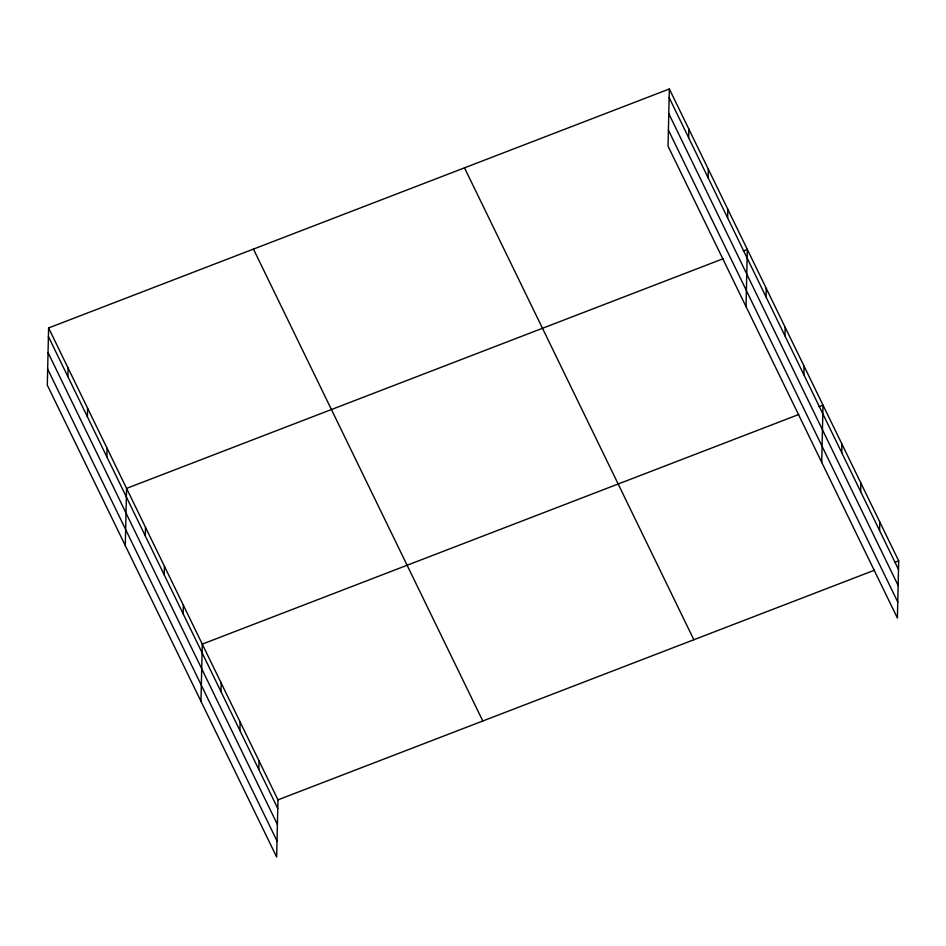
<?xml version="1.0" encoding="UTF-8"?>
<svg xmlns="http://www.w3.org/2000/svg" width="946" height="946" viewBox="0 0 946 946"><rect width="100%" height="100%" fill="white"/><g stroke="black" fill="none" stroke-linecap="round" stroke-linejoin="round"><path stroke-width="1.42" d="M48.601 327.955L47.3 385.117L276.658 857.029L277.958 799.855L48.601 327.955L669.342 88.971L898.7 560.883L897.399 618.045L668.042 146.145L669.342 88.971M67.899 376.674L68.088 368.065M87.399 416.784L87.588 408.175M106.886 456.894L107.087 448.286M125.286 545.57L126.575 488.396L723.063 258.766M145.306 535.933L145.507 527.324M164.226 574.872L164.427 566.264M183.146 613.8L183.347 605.192M200.966 701.293L202.267 644.12L798.755 414.49M220.997 691.668L221.187 683.059M239.917 730.596L240.107 721.987M258.837 769.524L259.038 760.915M688.641 137.69L688.842 129.094M708.14 177.801L708.329 169.204M727.628 217.923L727.829 209.314M746.027 306.599L747.328 249.425L743.284 250.974M766.047 296.961L766.248 288.353M784.967 335.889L785.168 327.292M803.899 374.829L804.088 366.22M821.719 462.322L823.008 405.148L818.964 406.709M841.739 452.685L841.928 444.088M860.659 491.624L860.86 483.016M879.579 530.552L879.78 521.944M277.958 799.855L874.447 570.213M894.656 562.432L898.7 560.883M669.141 97.58L898.499 569.48M668.787 113.615L898.144 585.515M668.408 130.122L897.766 602.023M464.498 167.832L693.856 639.744M253.445 249.094L482.803 720.994M48.4 336.551L277.757 808.463M48.033 352.586L277.391 824.486M47.667 369.094L277.024 840.994"/></g></svg>
